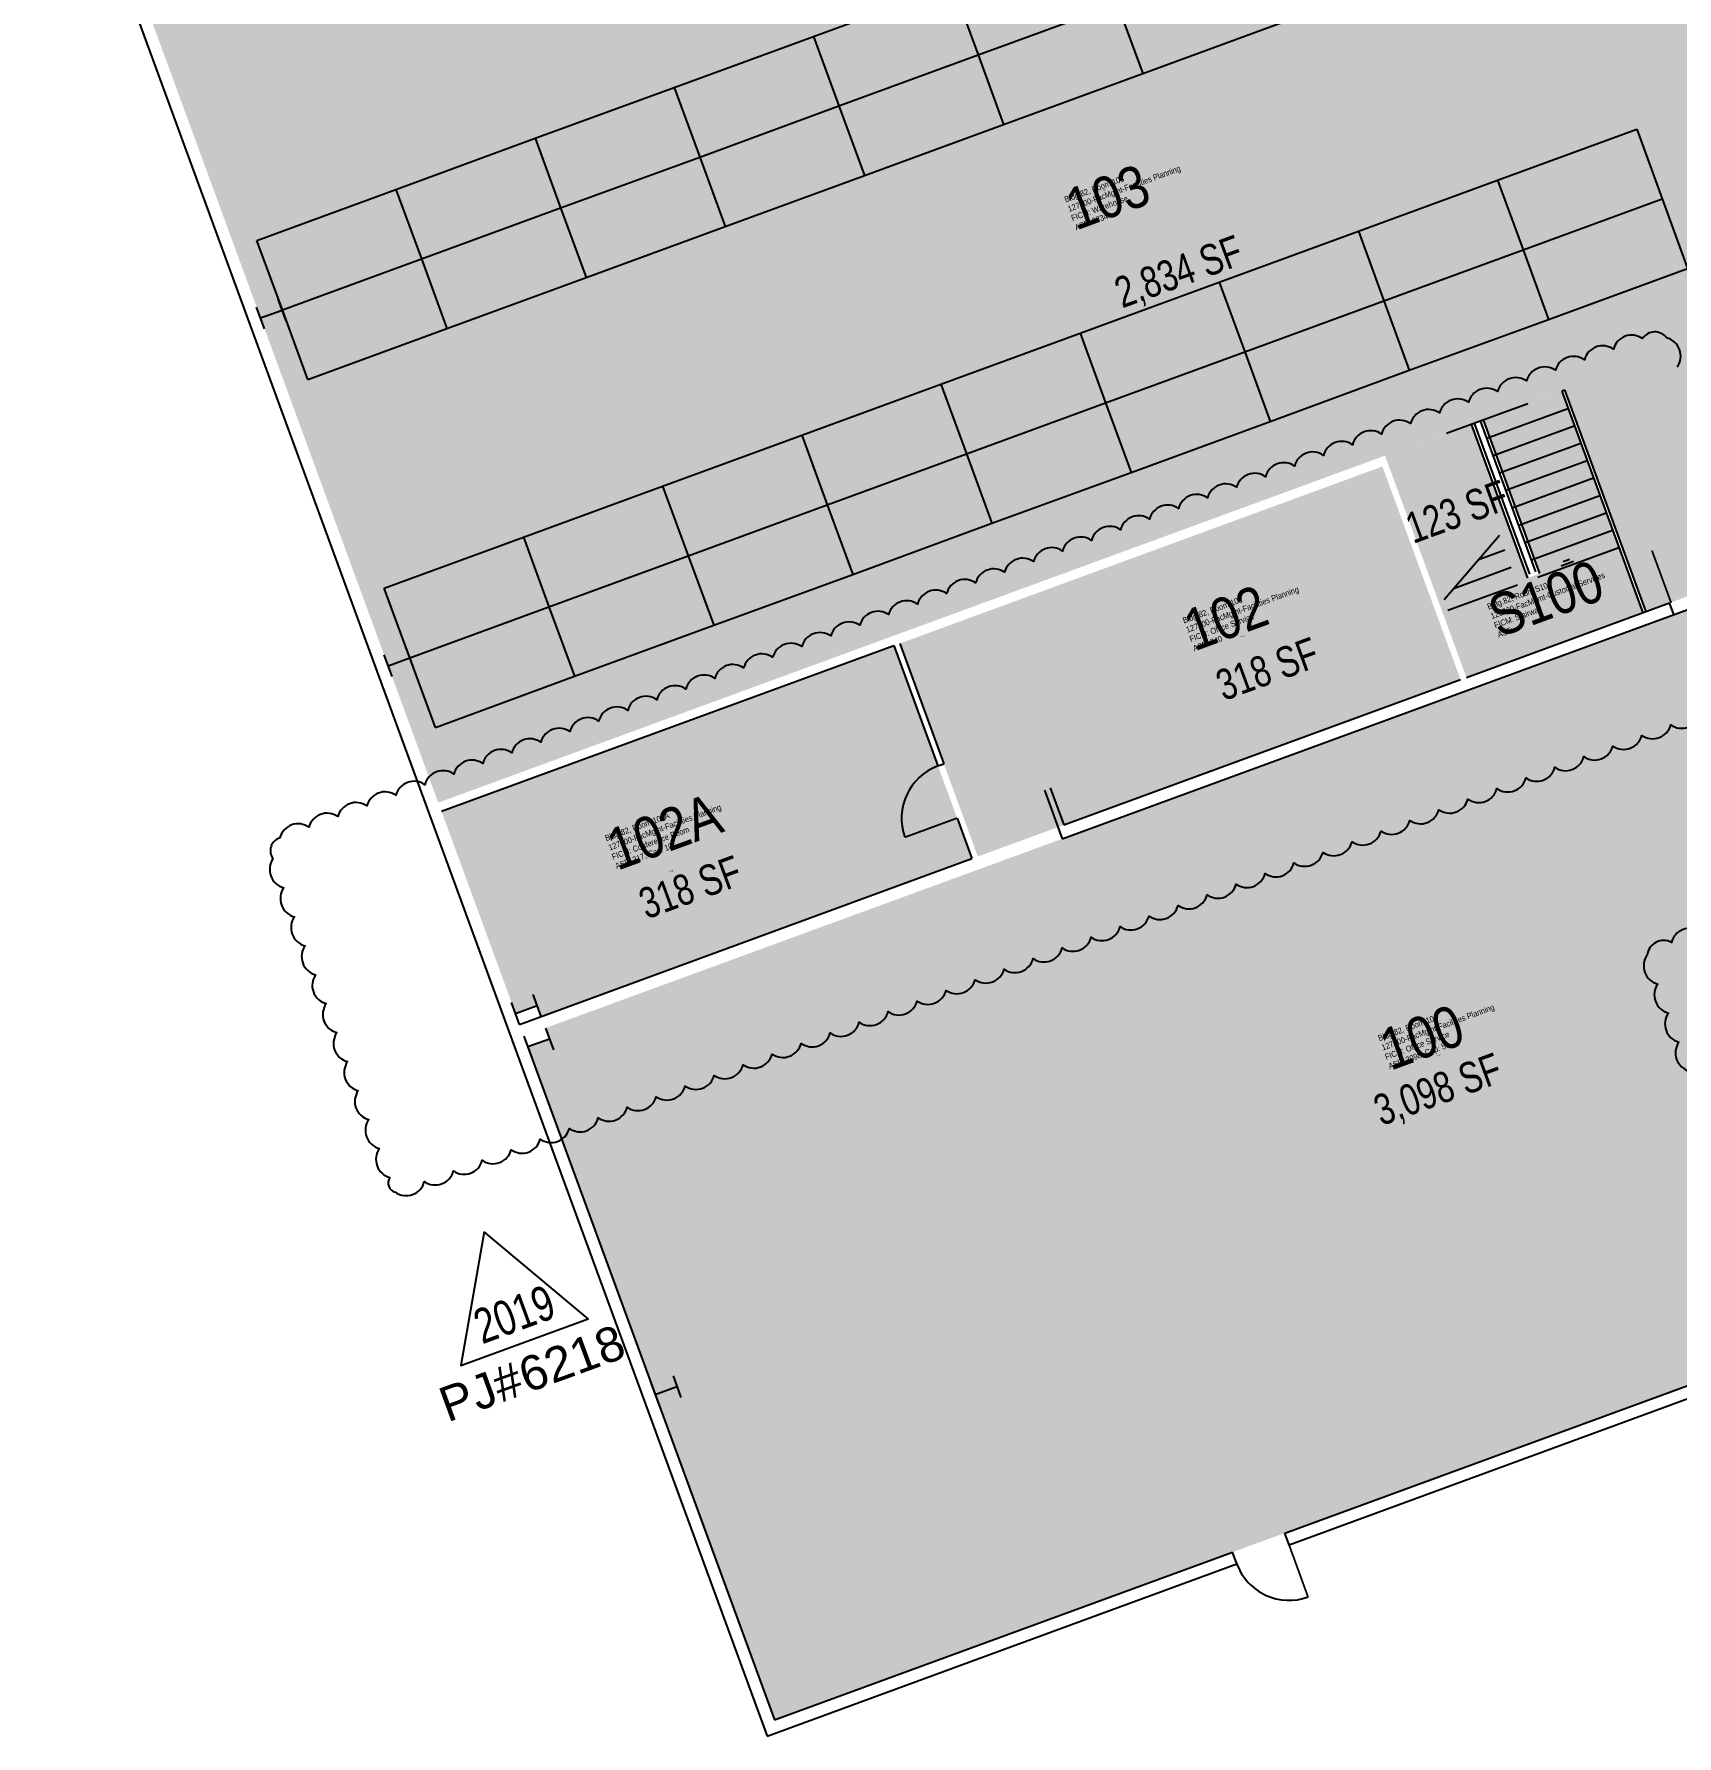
# Model space of a CAD drawing. Header units: inches. Extents: x 69176992 to 69179037, y 27694441 to 27697266.
# Drawn here: x 69177437 to 69178501, y 27694441 to 27695544 of the extents above; entities that cross this region are included whole.
import ezdxf
from ezdxf.enums import TextEntityAlignment as Align

# ---------------------------------------------------------------- set-up
doc = ezdxf.new("R2010")
doc.units = ezdxf.units.IN
doc.header["$LTSCALE"] = 50
doc.header["$MEASUREMENT"] = 0
doc.layers.get('0').update_dxf_attribs({"linetype": 'CONTINUOUS'})
for name, color, linetype in [('0 @ 1 (1)', 7, 'CONTINUOUS'), ('0 @ 1 (2)', 7, 'CONTINUOUS'), ('0 @ 360', 7, 'CONTINUOUS'), ('A-COLS', 5, 'CONTINUOUS'), ('A-DOOR', 2, 'CONTINUOUS'), ('A-FLOR', 3, 'CONTINUOUS'), ('A-IDEN-RNUM', 7, 'CONTINUOUS'), ('A-IDEN-SNUM', 4, 'CONTINUOUS'), ('A-IDEN-VNUM', 4, 'CONTINUOUS'), ('A-WALL', 5, 'CONTINUOUS'), ('AREA-TEXT', 3, 'CONTINUOUS'), ('Rooms-Category-Color', 7, 'CONTINUOUS'), ('Rooms-College-Color', 7, 'CONTINUOUS'), ('Rooms-Department-Color', 7, 'CONTINUOUS'), ('Rooms-Division-Color', 7, 'CONTINUOUS'), ('Rooms-Information', 7, 'CONTINUOUS')]:
    doc.layers.add(name, color=color, linetype=linetype)
doc.layers.add('A-REV', color=1, linetype='CONTINUOUS', true_color=0xff0000)
doc.styles.add('Arial', font='arial.ttf')
doc.styles.add('CP_AREA', font='arial.ttf', dxfattribs={"height": 15})
doc.styles.add('CP_ROOMSNUMBER', font='arial.ttf', dxfattribs={"height": 1})
doc.styles.add('CP_ROOMVNUMBER', font='arial.ttf', dxfattribs={"width": 0.85, "height": 0.075})

# ---------------------------------------------------------------- blocks, each defined once
blk = doc.blocks.new('COL1')
for p, q in [((-0.5, 0.5), (0.5, 0.5)), ((0, 0.5), (0, -0.5)), ((-0.5, -0.5), (0.5, -0.5))]:
    blk.add_line(p, q)
blk = doc.blocks.new('*U9')
at = {"layer": '0 @ 1 (1)', "transparency": 16777216, "insert": (-0.1798, -0.1151), "char_height": 0.0625, "attachment_point": 1, "style": 'Arial'}
blk.add_mtext_dynamic_manual_height_columns('PJ#', width=0.24749, gutter_width=0.3125, heights=[-0.0646], dxfattribs=at)
at = {"layer": '0 @ 1 (2)', "transparency": 16777216, "insert": (-0.1798, -0.1151), "char_height": 0.0625, "attachment_point": 1, "style": 'Arial'}
blk.add_mtext_dynamic_manual_height_columns('PJ#', width=0.24749, gutter_width=0.3125, heights=[-0.0646], dxfattribs=at)
blk = doc.blocks.new('*U5')
at = {"transparency": 16777216}
blk.add_lwpolyline([(0, 0.122), (-0.1221, -0.0895), (0.1221, -0.0895)], close=True, dxfattribs=at)
blk.add_blockref('*U9', (0, 0), dxfattribs=at)
at = {"layer": '0 @ 360', "transparency": 16777216, "style": 'Arial', "width": 0.75}
blk.add_attdef('YEAR', text='', height=22.5, dxfattribs=at).set_placement((0, 0), align=Align.MIDDLE_CENTER)
at = {"layer": '0 @ 360', "transparency": 16777216, "style": 'Arial'}
blk.add_attdef('PROJECT', text='', height=22.5, dxfattribs=at).set_placement((-0.0276, -0.1151), align=Align.TOP_LEFT)

msp = doc.modelspace()

# ---------------------------------------------------------------- hatches: boundary and pattern name
at = {"layer": 'Rooms-Category-Color', "true_color": 0xadadad}
for points in [[(69177584, 27695360.1), (69178450.8, 27695677.8), (69178326.9, 27696015.8), (69177460.1, 27695698.1)], [(69178426.8, 27695312.7), (69178376, 27695294.1), (69178412.5, 27695194.4), (69178404.7, 27695191.5), (69178368.2, 27695291.2), (69178312.4, 27695270.8), (69178365.1, 27695127.1), (69178479.4, 27695169)]]:
    msp.add_hatch(color=253, dxfattribs=at).paths.add_polyline_path(points)
at = {"layer": 'Rooms-Category-Color', "true_color": 0xe3c5e1}
msp.add_hatch(color=254, dxfattribs=at).paths.add_polyline_path([(69178481.3, 27695169.7), (69178773.2, 27695276.7), (69178735, 27695380.9), (69178704, 27695369.6), (69178668.9, 27695465.4), (69178699.9, 27695476.7), (69178605.5, 27695734.4), (69177584, 27695360.1), (69177699.1, 27695046), (69178428.6, 27695313.4), (69178481.3, 27695169.7), (69178773.2, 27695276.7)])
at = {"layer": 'Rooms-Category-Color', "true_color": 0xfa9ba3}
for points in [[(69178778.6, 27695262.1), (69178764.5, 27695257), (69178761.9, 27695264), (69178725.3, 27695250.6), (69178590.1, 27695201), (69178533.7, 27695180.4), (69178533.7, 27695180.4), (69178478.1, 27695160), (69178478.1, 27695160), (69178096.2, 27695020), (69177768.6, 27694900), (69177771.2, 27694892.9), (69177757.1, 27694887.7), (69177759.7, 27694880.7), (69177916.9, 27694451.7), (69178622.6, 27694710.3), (69178557.7, 27694887.2), (69178714.5, 27694944.7), (69178721.6, 27694925.2), (69178767, 27694941.8), (69178759.8, 27694961.3), (69178789.8, 27694972.3), (69178771.7, 27695021.6), (69178855.5, 27695052.3)], [(69178361.3, 27695125.7), (69178048.6, 27695011.1), (69177998, 27695149.1), (69178310.7, 27695263.8)], [(69177994.2, 27695147.8), (69177701.2, 27695040.4), (69177749.2, 27694909.4), (69177763.3, 27694914.5), (69177765.8, 27694907.5), (69178044.8, 27695009.8)]]:
    msp.add_hatch(color=241, dxfattribs=at).paths.add_polyline_path(points)
at = {"layer": 'Rooms-College-Color', "true_color": 0x80bc67}
for points in [[(69177584, 27695360.1), (69178450.8, 27695677.8), (69178326.9, 27696015.8), (69177460.1, 27695698.1)], [(69178481.3, 27695169.7), (69178773.2, 27695276.7), (69178735, 27695380.9), (69178704, 27695369.6), (69178668.9, 27695465.4), (69178699.9, 27695476.7), (69178605.5, 27695734.4), (69177584, 27695360.1), (69177699.1, 27695046), (69178428.6, 27695313.4), (69178481.3, 27695169.7), (69178773.2, 27695276.7)], [(69178778.6, 27695262.1), (69178764.5, 27695257), (69178761.9, 27695264), (69178725.3, 27695250.6), (69178590.1, 27695201), (69178533.7, 27695180.4), (69178533.7, 27695180.4), (69178478.1, 27695160), (69178478.1, 27695160), (69178096.2, 27695020), (69177768.6, 27694900), (69177771.2, 27694892.9), (69177757.1, 27694887.7), (69177759.7, 27694880.7), (69177916.9, 27694451.7), (69178622.6, 27694710.3), (69178557.7, 27694887.2), (69178714.5, 27694944.7), (69178721.6, 27694925.2), (69178767, 27694941.8), (69178759.8, 27694961.3), (69178789.8, 27694972.3), (69178771.7, 27695021.6), (69178855.5, 27695052.3)], [(69178361.3, 27695125.7), (69178048.6, 27695011.1), (69177998, 27695149.1), (69178310.7, 27695263.8)], [(69177994.2, 27695147.8), (69177701.2, 27695040.4), (69177749.2, 27694909.4), (69177763.3, 27694914.5), (69177765.8, 27694907.5), (69178044.8, 27695009.8)]]:
    msp.add_hatch(color=83, dxfattribs=at).paths.add_polyline_path(points)
at = {"layer": 'Rooms-College-Color', "true_color": 0xadadad}
msp.add_hatch(color=253, dxfattribs=at).paths.add_polyline_path([(69178426.8, 27695312.7), (69178376, 27695294.1), (69178412.5, 27695194.4), (69178404.7, 27695191.5), (69178368.2, 27695291.2), (69178312.4, 27695270.8), (69178365.1, 27695127.1), (69178479.4, 27695169)])
at = {"layer": 'Rooms-Department-Color', "true_color": 0xacacac}
for points in [[(69177584, 27695360.1), (69178450.8, 27695677.8), (69178326.9, 27696015.8), (69177460.1, 27695698.1)], [(69178426.8, 27695312.7), (69178376, 27695294.1), (69178412.5, 27695194.4), (69178404.7, 27695191.5), (69178368.2, 27695291.2), (69178312.4, 27695270.8), (69178365.1, 27695127.1), (69178479.4, 27695169)]]:
    msp.add_hatch(color=253, dxfattribs=at).paths.add_polyline_path(points)
at = {"layer": 'Rooms-Department-Color', "true_color": 0x80bc67}
for points in [[(69178481.3, 27695169.7), (69178773.2, 27695276.7), (69178735, 27695380.9), (69178704, 27695369.6), (69178668.9, 27695465.4), (69178699.9, 27695476.7), (69178605.5, 27695734.4), (69177584, 27695360.1), (69177699.1, 27695046), (69178428.6, 27695313.4), (69178481.3, 27695169.7), (69178773.2, 27695276.7)], [(69178778.6, 27695262.1), (69178764.5, 27695257), (69178761.9, 27695264), (69178725.3, 27695250.6), (69178590.1, 27695201), (69178533.7, 27695180.4), (69178533.7, 27695180.4), (69178478.1, 27695160), (69178478.1, 27695160), (69178096.2, 27695020), (69177768.6, 27694900), (69177771.2, 27694892.9), (69177757.1, 27694887.7), (69177759.7, 27694880.7), (69177916.9, 27694451.7), (69178622.6, 27694710.3), (69178557.7, 27694887.2), (69178714.5, 27694944.7), (69178721.6, 27694925.2), (69178767, 27694941.8), (69178759.8, 27694961.3), (69178789.8, 27694972.3), (69178771.7, 27695021.6), (69178855.5, 27695052.3)], [(69178361.3, 27695125.7), (69178048.6, 27695011.1), (69177998, 27695149.1), (69178310.7, 27695263.8)], [(69177994.2, 27695147.8), (69177701.2, 27695040.4), (69177749.2, 27694909.4), (69177763.3, 27694914.5), (69177765.8, 27694907.5), (69178044.8, 27695009.8)]]:
    msp.add_hatch(color=83, dxfattribs=at).paths.add_polyline_path(points)
at = {"layer": 'Rooms-Division-Color', "true_color": 0xadadad}
for points in [[(69177584, 27695360.1), (69178450.8, 27695677.8), (69178326.9, 27696015.8), (69177460.1, 27695698.1)], [(69178426.8, 27695312.7), (69178376, 27695294.1), (69178412.5, 27695194.4), (69178404.7, 27695191.5), (69178368.2, 27695291.2), (69178312.4, 27695270.8), (69178365.1, 27695127.1), (69178479.4, 27695169)]]:
    msp.add_hatch(color=253, dxfattribs=at).paths.add_polyline_path(points)
at = {"layer": 'Rooms-Division-Color', "true_color": 0x80bc67}
for points in [[(69178481.3, 27695169.7), (69178773.2, 27695276.7), (69178735, 27695380.9), (69178704, 27695369.6), (69178668.9, 27695465.4), (69178699.9, 27695476.7), (69178605.5, 27695734.4), (69177584, 27695360.1), (69177699.1, 27695046), (69178428.6, 27695313.4), (69178481.3, 27695169.7), (69178773.2, 27695276.7)], [(69178778.6, 27695262.1), (69178764.5, 27695257), (69178761.9, 27695264), (69178725.3, 27695250.6), (69178590.1, 27695201), (69178533.7, 27695180.4), (69178533.7, 27695180.4), (69178478.1, 27695160), (69178478.1, 27695160), (69178096.2, 27695020), (69177768.6, 27694900), (69177771.2, 27694892.9), (69177757.1, 27694887.7), (69177759.7, 27694880.7), (69177916.9, 27694451.7), (69178622.6, 27694710.3), (69178557.7, 27694887.2), (69178714.5, 27694944.7), (69178721.6, 27694925.2), (69178767, 27694941.8), (69178759.8, 27694961.3), (69178789.8, 27694972.3), (69178771.7, 27695021.6), (69178855.5, 27695052.3)], [(69178361.3, 27695125.7), (69178048.6, 27695011.1), (69177998, 27695149.1), (69178310.7, 27695263.8)], [(69177994.2, 27695147.8), (69177701.2, 27695040.4), (69177749.2, 27694909.4), (69177763.3, 27694914.5), (69177765.8, 27694907.5), (69178044.8, 27695009.8)]]:
    msp.add_hatch(color=83, dxfattribs=at).paths.add_polyline_path(points)

# ---------------------------------------------------------------- linework, layer by layer
at = {"layer": 'A-DOOR', "const_width": 1.2}
for points in [[(69178497.7, 27695175.5), (69178485.3, 27695209.3)], [(69178035.2, 27695036), (69178001.4, 27695023.6)], [(69178250.2, 27694565.2), (69178262.5, 27694531.4)]]:
    msp.add_lwpolyline(points, dxfattribs=at)
at = {"layer": 'A-DOOR'}
for centre, start, end in [((69178035.2, 27695036), 110.1283, 200.1283), ((69178250.2, 27694565.2), 200.1283, 290.1283)]:
    msp.add_arc(centre, 36, start, end, dxfattribs=at)
at = {"layer": 'A-FLOR'}
for p, q in [((69177942.1, 27695542.4), (69178032.2, 27695575.5)), ((69178032.2, 27695575.5), (69178048.8, 27695530.4)), ((69178048.8, 27695530.4), (69178138.9, 27695563.4)), ((69178138.9, 27695563.4), (69178155.4, 27695518.4)), ((69178155.4, 27695518.4), (69178245.5, 27695551.4)), ((69177852, 27695509.4), (69177942.1, 27695542.4)), ((69177942.1, 27695542.4), (69177958.6, 27695497.4)), ((69177958.6, 27695497.4), (69178048.8, 27695530.4)), ((69178048.8, 27695530.4), (69178065.3, 27695485.3)), ((69178065.3, 27695485.3), (69178155.4, 27695518.4)), ((69177761.8, 27695476.4), (69177852, 27695509.4)), ((69177852, 27695509.4), (69177868.5, 27695464.3)), ((69177868.5, 27695464.3), (69177958.6, 27695497.4)), ((69177958.6, 27695497.4), (69177975.1, 27695452.3)), ((69177975.1, 27695452.3), (69178065.3, 27695485.3)), ((69177671.7, 27695443.3), (69177761.8, 27695476.4)), ((69177761.8, 27695476.4), (69177778.3, 27695431.3)), ((69178385.2, 27695449.2), (69178475.4, 27695482.3)), ((69178475.4, 27695482.3), (69178491.9, 27695437.2)), ((69177778.3, 27695431.3), (69177868.5, 27695464.3)), ((69177868.5, 27695464.3), (69177885, 27695419.3)), ((69177885, 27695419.3), (69177975.1, 27695452.3)), ((69177581.6, 27695410.3), (69177671.7, 27695443.3)), ((69177671.7, 27695443.3), (69177688.2, 27695398.3)), ((69178295.1, 27695416.2), (69178385.2, 27695449.2)), ((69178385.2, 27695449.2), (69178401.8, 27695404.2)), ((69177688.2, 27695398.3), (69177778.3, 27695431.3)), ((69177778.3, 27695431.3), (69177794.9, 27695386.2)), ((69178401.8, 27695404.2), (69178491.9, 27695437.2)), ((69178491.9, 27695437.2), (69178508.4, 27695392.1)), ((69177794.9, 27695386.2), (69177885, 27695419.3)), ((69177598.1, 27695365.2), (69177581.6, 27695410.3)), ((69178205, 27695383.2), (69178295.1, 27695416.2)), ((69178295.1, 27695416.2), (69178311.6, 27695371.1)), ((69177598.1, 27695365.2), (69177688.2, 27695398.3)), ((69177688.2, 27695398.3), (69177704.7, 27695353.2)), ((69178311.6, 27695371.1), (69178401.8, 27695404.2)), ((69178401.8, 27695404.2), (69178418.3, 27695359.1)), ((69177704.7, 27695353.2), (69177794.9, 27695386.2)), ((69178418.3, 27695359.1), (69178508.4, 27695392.1)), ((69178114.8, 27695350.1), (69178205, 27695383.2)), ((69178205, 27695383.2), (69178221.5, 27695338.1)), ((69177614.6, 27695320.2), (69177598.1, 27695365.2)), ((69178221.5, 27695338.1), (69178311.6, 27695371.1)), ((69178311.6, 27695371.1), (69178328.1, 27695326.1)), ((69177614.6, 27695320.2), (69177704.7, 27695353.2)), ((69178328.1, 27695326.1), (69178418.3, 27695359.1)), ((69178024.7, 27695317.1), (69178114.8, 27695350.1)), ((69178114.8, 27695350.1), (69178131.3, 27695305.1)), ((69178131.3, 27695305.1), (69178221.5, 27695338.1)), ((69178221.5, 27695338.1), (69178238, 27695293)), ((69178238, 27695293), (69178328.1, 27695326.1)), ((69177934.6, 27695284.1), (69178024.7, 27695317.1)), ((69178024.7, 27695317.1), (69178041.2, 27695272)), ((69178041.2, 27695272), (69178131.3, 27695305.1)), ((69178131.3, 27695305.1), (69178147.9, 27695260)), ((69178352.3, 27695285.4), (69178404.9, 27695304.7)), ((69178378.3, 27695282.2), (69178430.9, 27695301.4)), ((69178147.9, 27695260), (69178238, 27695293)), ((69178382.4, 27695270.9), (69178435, 27695290.2)), ((69177844.4, 27695251), (69177934.6, 27695284.1)), ((69177934.6, 27695284.1), (69177951.1, 27695239)), ((69178386.6, 27695259.6), (69178439.2, 27695278.9)), ((69177951.1, 27695239), (69178041.2, 27695272)), ((69178041.2, 27695272), (69178057.7, 27695227)), ((69178390.7, 27695248.4), (69178443.3, 27695267.6)), ((69178057.7, 27695227), (69178147.9, 27695260)), ((69178394.8, 27695237.1), (69178447.4, 27695256.4)), ((69177754.3, 27695218), (69177844.4, 27695251)), ((69177844.4, 27695251), (69177860.9, 27695206)), ((69178399, 27695225.8), (69178451.5, 27695245.1)), ((69177860.9, 27695206), (69177951.1, 27695239)), ((69177951.1, 27695239), (69177967.6, 27695193.9)), ((69178403.1, 27695214.6), (69178455.7, 27695233.8)), ((69177967.6, 27695193.9), (69178057.7, 27695227)), ((69178350.6, 27695177.6), (69178386.5, 27695219.2)), ((69178407.2, 27695203.3), (69178459.8, 27695222.6)), ((69177664.1, 27695185), (69177754.3, 27695218)), ((69177754.3, 27695218), (69177770.8, 27695172.9)), ((69178373, 27695203.5), (69178389.9, 27695209.7)), ((69178411.4, 27695192), (69178463.9, 27695211.3)), ((69177770.8, 27695172.9), (69177860.9, 27695206)), ((69177860.9, 27695206), (69177877.5, 27695160.9)), ((69178356.8, 27695184.8), (69178394.1, 27695198.5)), ((69177877.5, 27695160.9), (69177967.6, 27695193.9)), ((69178353.1, 27695170.7), (69178398.2, 27695187.2)), ((69177680.7, 27695139.9), (69177664.1, 27695185)), ((69177680.7, 27695139.9), (69177770.8, 27695172.9)), ((69177770.8, 27695172.9), (69177787.3, 27695127.9)), ((69177787.3, 27695127.9), (69177877.5, 27695160.9)), ((69177697.2, 27695094.8), (69177680.7, 27695139.9)), ((69177697.2, 27695094.8), (69177787.3, 27695127.9))]:
    msp.add_line(p, q, dxfattribs=at)
at = {"layer": 'A-REV'}
for points in [[(69178501.7, 27695328.3, 0.520567), (69178494.8, 27695347.1, 0.520567), (69178479.1, 27695346.7, 0.520567), (69178460.3, 27695339.8, 0.520567), (69178441.5, 27695332.9, 0.520567), (69178422.7, 27695326.1, 0.520567), (69178404, 27695319.2, 0.520567), (69178385.2, 27695312.3, 0.520567), (69178366.4, 27695305.4, 0.520567), (69178347.6, 27695298.5, 0.520567), (69178328.8, 27695291.6, 0.520567), (69178310.1, 27695284.8, 0.520567), (69178291.3, 27695277.9, 0.520567), (69178272.5, 27695271, 0.520567), (69178253.7, 27695264.1, 0.520567), (69178235, 27695257.2, 0.520567), (69178216.2, 27695250.3, 0.520567), (69178197.4, 27695243.5, 0.520567), (69178178.6, 27695236.6, 0.520567), (69178159.8, 27695229.7, 0.520567), (69178141.1, 27695222.8, 0.520567), (69178122.3, 27695215.9, 0.520567), (69178103.5, 27695209, 0.520567), (69178084.7, 27695202.2, 0.520567), (69178065.9, 27695195.3, 0.520567), (69178047.2, 27695188.4, 0.520567), (69178028.4, 27695181.5, 0.520567), (69178009.6, 27695174.6, 0.520567), (69177990.8, 27695167.8, 0.520567), (69177972.1, 27695160.9, 0.520567), (69177953.3, 27695154, 0.520567), (69177934.5, 27695147.1, 0.520567), (69177915.7, 27695140.2, 0.520567), (69177896.9, 27695133.3, 0.520567), (69177878.2, 27695126.5, 0.520567), (69177859.4, 27695119.6, 0.520567), (69177840.6, 27695112.7, 0.520567), (69177821.8, 27695105.8, 0.520567), (69177803, 27695098.9, 0.520567), (69177784.3, 27695092, 0.520567), (69177765.5, 27695085.2, 0.520567), (69177746.7, 27695078.3, 0.520567), (69177727.9, 27695071.4, 0.520567), (69177709.2, 27695064.5, 0.520567), (69177690.4, 27695057.6, 0.520567), (69177671.6, 27695050.8, 0.520567), (69177652.8, 27695043.9, 0.520567), (69177634, 27695037, 0.520567), (69177615.3, 27695030.1, 0.520567), (69177596.5, 27695023.2, 0.520567), (69177592.1, 27695009.7, 0.520567), (69177599, 27694990.9, 0.520567), (69177605.9, 27694972.1, 0.520567), (69177612.8, 27694953.3, 0.520567), (69177619.6, 27694934.5, 0.520567), (69177626.5, 27694915.8, 0.520567), (69177633.4, 27694897, 0.520567), (69177640.3, 27694878.2, 0.520567), (69177647.2, 27694859.4, 0.520567), (69177654.1, 27694840.7, 0.520567), (69177660.9, 27694821.9, 0.520567), (69177667.8, 27694803.1, 0.520567), (69177671.3, 27694793.6, 0.520567), (69177690.1, 27694800.5, 0.520567), (69177708.9, 27694807.4, 0.520567), (69177727.6, 27694814.3, 0.520567), (69177746.4, 27694821.1, 0.520567), (69177765.2, 27694828, 0.520567), (69177784, 27694834.9, 0.520567), (69177802.7, 27694841.8, 0.520567), (69177821.5, 27694848.7, 0.520567), (69177840.3, 27694855.5, 0.520567), (69177859.1, 27694862.4, 0.520567), (69177877.9, 27694869.3, 0.520567), (69177896.6, 27694876.2, 0.520567), (69177915.4, 27694883.1, 0.520567), (69177934.2, 27694890, 0.520567), (69177953, 27694896.8, 0.520567), (69177971.8, 27694903.7, 0.520567), (69177990.5, 27694910.6, 0.520567), (69178009.3, 27694917.5, 0.520567), (69178028.1, 27694924.4, 0.520567), (69178046.9, 27694931.3, 0.520567), (69178065.6, 27694938.1, 0.520567), (69178084.4, 27694945, 0.520567), (69178103.2, 27694951.9, 0.520567), (69178122, 27694958.8, 0.520567), (69178140.8, 27694965.7, 0.520567), (69178159.5, 27694972.5, 0.520567), (69178178.3, 27694979.4, 0.520567), (69178197.1, 27694986.3, 0.520567), (69178215.9, 27694993.2, 0.520567), (69178234.7, 27695000.1, 0.520567), (69178253.4, 27695007, 0.520567), (69178272.2, 27695013.8, 0.520567), (69178291, 27695020.7, 0.520567), (69178309.8, 27695027.6, 0.520567), (69178328.5, 27695034.5, 0.520567), (69178347.3, 27695041.4, 0.520567), (69178366.1, 27695048.3, 0.520567), (69178384.9, 27695055.1, 0.520567), (69178403.7, 27695062, 0.520567), (69178422.4, 27695068.9, 0.520567), (69178441.2, 27695075.8, 0.520567), (69178460, 27695082.7, 0.520567), (69178478.8, 27695089.6, 0.520567), (69178497.5, 27695096.4, 0.520567), (69178516.3, 27695103.3, 0.520567)], [(69178516.6, 27694962.4, 0.520567), (69178497.9, 27694955.5, 0.520567), (69178482.1, 27694947.2, 0.520567), (69178489, 27694928.5, 0.520567), (69178495.9, 27694909.7, 0.520567), (69178502.7, 27694890.9, 0.520567), (69178509.6, 27694872.1, 0.520567)]]:
    msp.add_lwpolyline(points, format="xyb", dxfattribs=at)
at = {"layer": 'A-WALL'}
for p, q in [((69177437.3, 27695737.1), (69177747, 27694892)), ((69178426.8, 27695312.7), (69178428.6, 27695313.4)), ((69178426.8, 27695312.7), (69178479.4, 27695169)), ((69178428.6, 27695313.4), (69178481.3, 27695169.7)), ((69178368.2, 27695291.2), (69178370.1, 27695291.9)), ((69178368.2, 27695291.2), (69178404.7, 27695191.5)), ((69178370.1, 27695291.9), (69178405.9, 27695194.1)), ((69178374.1, 27695293.4), (69178376, 27695294.1)), ((69178374.1, 27695293.4), (69178409.9, 27695195.6)), ((69178376, 27695294.1), (69178412.5, 27695194.4)), ((69178426.5, 27695199.5), (69178434.4, 27695202.4)), ((69178431.8, 27695203.6), (69178427.7, 27695202.1)), ((69178103.3, 27695022.6), (69178521.4, 27695175.8)), ((69178365.1, 27695127.1), (69178496.7, 27695175.4)), ((69178499.5, 27695167.8), (69178496.7, 27695175.4)), ((69177701.2, 27695040.4), (69177994.2, 27695147.8)), ((69177994.2, 27695147.8), (69178022.8, 27695069.8)), ((69177998, 27695149.1), (69178026.6, 27695071.2)), ((69178104.3, 27695031.6), (69178361.3, 27695125.7)), ((69178022.8, 27695069.8), (69178026.6, 27695071.2)), ((69178091.7, 27695054.2), (69178103.3, 27695022.6)), ((69178095.5, 27695055.6), (69178104.3, 27695031.6)), ((69178035.2, 27695036), (69178044.8, 27695009.8)), ((69177751.8, 27694902.3), (69178044.8, 27695009.8)), ((69177747, 27694892), (69177912.1, 27694441.3)), ((69177754.5, 27694894.8), (69177916.9, 27694451.7)), ((69178250.2, 27694565.2), (69178948.7, 27694821.3)), ((69178247.4, 27694572.8), (69178622.4, 27694710.2)), ((69178250.2, 27694565.2), (69178247.4, 27694572.8)), ((69177916.9, 27694451.7), (69178213.6, 27694560.4)), ((69178216.4, 27694552.8), (69178213.6, 27694560.4)), ((69177912.1, 27694441.3), (69178216.4, 27694552.8))]:
    msp.add_line(p, q, dxfattribs=at)
for points in [[(69177699.1, 27695046, 0, 0, 0), (69178312.4, 27695270.8, 0.0001, 0.0001, 0), (69178365.1, 27695127.1, 0.0001, 0.0001, 0)], [(69177998, 27695149.1, 0, 0, 0), (69178310.7, 27695263.8, 0.0001, 0.0001, 0), (69178361.3, 27695125.7, 0.0001, 0.0001, 0)], [(69177747, 27694892, 0, 0, 0), (69178052, 27695003.8, 0.0001, 0.0001, 0), (69178039.6, 27695037.6, 0, 0, 0), (69178035.2, 27695036, 0, 0, 0)]]:
    msp.add_lwpolyline(points, format="xyseb", dxfattribs=at)
at = {"layer": 'A-WALL', "const_width": 0.0001}
msp.add_lwpolyline([(69178091.7, 27695054.2), (69178095.5, 27695055.6)], dxfattribs=at)

# ---------------------------------------------------------------- block references
at = {"layer": 'A-COLS', "xscale": 15, "yscale": 15, "zscale": 15}
for p, rotation in [((69177591, 27695362.6), 110.1283294445701), ((69177673.6, 27695137.3), 110.1283294445701), ((69177756.2, 27694912), 110.1283294445701), ((69177764.1, 27694890.3), 290.1283294445701), ((69177846.7, 27694665), 290.1283294445701)]:
    msp.add_blockref('COL1', p, dxfattribs=dict(at, rotation=rotation))
at = {"layer": 'A-REV'}
ref = msp.add_blockref('*U5', (69177743.9, 27694726.7, 302), dxfattribs=dict(at, xscale=360, yscale=360, zscale=360, rotation=20.12832944552408))
ref.add_attrib('YEAR', '2019', dxfattribs={"layer": '0', "transparency": 16777216, "height": 22.5, "rotation": 20.1283, "style": 'Arial', "width": 0.75}).set_placement((69177748.3, 27694714.6, 302), align=Align.MIDDLE_CENTER)
ref.add_attrib('PROJECT', '6218', dxfattribs={"layer": '0', "transparency": 16777216, "height": 22.5, "rotation": 20.1283, "style": 'Arial'}).set_placement((69177748.8, 27694684.4, 302), align=Align.TOP_LEFT)
ref = msp.add_blockref('*U5', (69178554, 27694605.4, 302), dxfattribs=dict(at, xscale=360, yscale=360, zscale=360, rotation=20.12832944552408))
ref.add_attrib('YEAR', '2019', dxfattribs={"layer": '0', "transparency": 16777216, "height": 22.5, "rotation": 20.1283, "style": 'Arial', "width": 0.75}).set_placement((69178558.4, 27694593.2, 302), align=Align.MIDDLE_CENTER)
ref.add_attrib('PROJECT', '6218', dxfattribs={"layer": '0', "transparency": 16777216, "height": 22.5, "rotation": 20.1283, "style": 'Arial'}).set_placement((69178558.9, 27694563.1, 302), align=Align.TOP_LEFT)

# ---------------------------------------------------------------- texts
at = {"layer": 'A-IDEN-RNUM', "style": 'CP_ROOMSNUMBER'}
for s, p in [('0103-00', (69178129.7, 27695442.2)), ('S100-00', (69178412.1, 27695171.2)), ('0102-00', (69178219.9, 27695153.3)), ('0102-A0', (69177849.8, 27695001.1)), ('0100-00', (69178346.9, 27694881.7))]:
    msp.add_text(s, height=0.36, rotation=20.1283, dxfattribs=at).set_placement(p)
at = {"layer": 'A-IDEN-SNUM', "style": 'CP_ROOMSNUMBER'}
for s, p in [('0820010300', (69178128.5, 27695442.2)), ('0820S10000', (69178410.8, 27695171.2)), ('0820010200', (69178218.6, 27695153.3)), ('08200102A0', (69177848.5, 27695001.1)), ('0820010000', (69178345.6, 27694881.7))]:
    msp.add_text(s, height=0.36, rotation=20.1283, dxfattribs=at).set_placement(p)
at = {"layer": 'A-IDEN-VNUM', "style": 'CP_ROOMVNUMBER', "width": 0.85}
for s, p in [('103', (69178112.2, 27695416.6)), ('S100', (69178386.1, 27695152.8)), ('102', (69178188.8, 27695143.9)), ('102A', (69177815, 27695001.8)), ('100', (69178315.8, 27694872.2))]:
    msp.add_text(s, height=27, rotation=20.1283, dxfattribs=at).set_placement(p)
at = {"layer": 'AREA-TEXT', "style": 'CP_AREA', "width": 0.75}
for s, rotation, p in [('2,834 SF', 20.13, (69178178.6, 27695390.2)), ('123 SF', 20.1283, (69178358.9, 27695234.6)), ('318 SF', 20.1283, (69178236.1, 27695132.7)), ('318 SF', 20.1283, (69177862.3, 27694991.3)), ('3,098 SF', 20.1283, (69178346.5, 27694860.4)), ('3,098 SF', 20.1283, (69178346.5, 27694860.4))]:
    msp.add_text(s, height=20, rotation=rotation, dxfattribs=at).set_placement(p, align=Align.MIDDLE_CENTER)
at = {"layer": 'Rooms-Information', "width": 86.4, "attachment_point": 7, "rotation": 20.1283, "style": 'CP_ROOMVNUMBER'}
for s, insert, char_height in [('Bldg.82, Room 103^M^J127800-FacMgmt-Facilities Planning^M^JFICM: Warehouse^M^JASF: 2834', (69178112.2, 27695416.6), 3.857), ('Bldg.82, Room S100^M^J128300-FacMgmt-Custodial Services^M^JFICM: Stairway^M^JASF: ', (69178386.1, 27695152.8), 3.857), ('Bldg.82, Room 102^M^J127800-FacMgmt-Facilities Planning^M^JFICM: Office Service^M^JASF: 340', (69178188.8, 27695143.9), 3.857), ('Bldg.82, Room 102A^M^J127800-FacMgmt-Facilities Planning^M^JFICM: Conference Room^M^JASF: 317, Cap: 10', (69177815, 27695001.8), 3.8571), ('Bldg.82, Room 100^M^J127800-FacMgmt-Facilities Planning^M^JFICM: Office Service^M^JASF: 3098, Cap: 56', (69178315.8, 27694872.2), 3.8571)]:
    msp.add_mtext(s, dxfattribs=dict(at, insert=insert, char_height=char_height))

doc.saveas('drawing.dxf')
